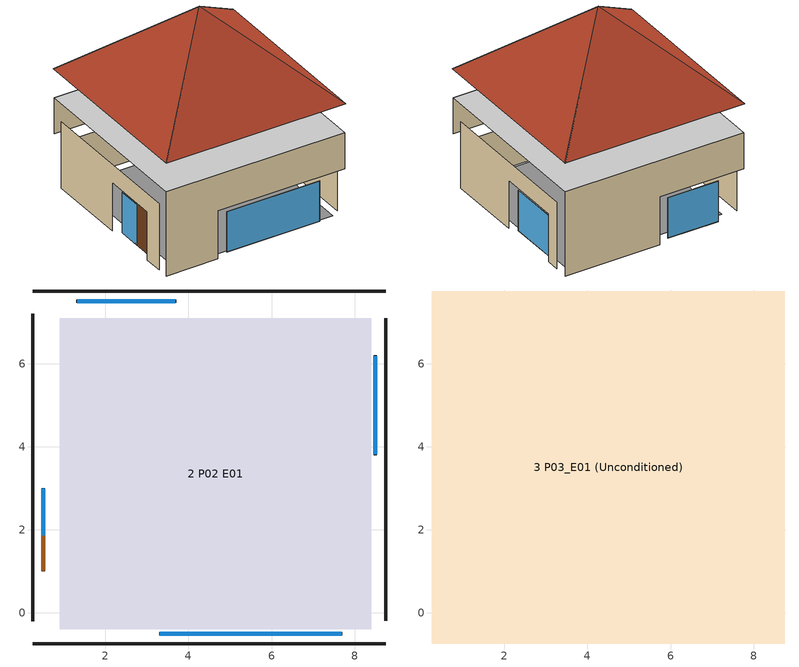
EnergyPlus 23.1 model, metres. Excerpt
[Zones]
2 P02 E01
 floor ground (aim0101): 0.9,-0.4 0.9,7.1 8.4,7.1 8.4,-0.4 z0
 wall outside (aim0014): 3.29,-0.5 7.71,-0.5 / 8.5,3.8 8.5,6.2 / 3.7,7.5 1.3,7.5 / 0.5,3 0.5,1.86 z0:1.93; 0.5,2 0.5,1 z0:2; 0.25,-0.75,0 2.7,-0.75,0 2.7,-0.75,2.29 8.75,-0.75,2.29 8.75,-0.75,4 0.25,-0.75,4; 8.75,-0.2,0 8.75,3.45,0 8.75,3.45,2.29 8.75,6.48,2.29 8.75,6.48,0 8.75,7.09,0 8.75,7.09,3.14 8.75,-0.2,3.14; 0.25,7.75,2.29 0.25,7.75,4 8.75,7.75,4 8.75,7.75,0 4.25,7.75,0 4.25,7.75,2.29; 0.25,-0.2,0 0.25,-0.2,3.14 0.25,7.2,3.14 0.25,7.2,0 0.25,3.35,0 0.25,3.35,2.29 0.25,0.69,2.29 0.25,0.69,0
 window (aim0128): 3.31,-0.5 7.69,-0.5 / 8.5,3.82 8.5,6.18 / 3.68,7.5 1.32,7.5 / 0.5,2.99 0.5,1.87 z0.01:1.91
 door (aim0075): 0.5,1.99 0.5,1.01 z0.01:1.99
3 P03_E01 (Unconditioned)
 floor to 2 P02 E01 (aim0086 Reversed): 0.25,7.75 8.75,7.75 8.75,-0.75 0.25,-0.75 z4
 roof outside (aim0052): 0.22,-0.78,5.37 8.78,-0.78,5.37 4.5,3.51,9.18; 4.51,3.5,9.17 8.78,-0.77,5.37 8.78,7.77,5.37; 0.22,7.78,5.37 4.5,3.49,9.18 8.78,7.78,5.37; 0.22,-0.77,5.37 4.49,3.5,9.17 0.22,7.77,5.37
[Building]
Ejemplo1_2526_Option1_Config1: Loads Convergence Tolerance Value {W}=0.1; Temperature Convergence Tolerance Value {deltaC}=0.5; Solar Distribution=FullExterior; Maximum Number of Warmup Days=25; Minimum Number of Warmup Days=6
[Site:Location]
Albarracín&#44 Spain: Latitude {deg}=40.5062; Longitude {deg}=-1.55581; Time Zone {hr}=1; Elevation {m}=4373.36
[Site:WaterMainsTemperature]
Calculation Method=Correlation; Maximum Difference In Monthly Average Outdoor Air Temperatures {deltaC}=10
[SizingPeriod:DesignDay] Day of Month=21; Dry-Bulb Temperature Range Modifier Type=DefaultMultipliers; Barometric Pressure {Pa}=98205; Rain Indicator=No; Snow Indicator=No; Daylight Saving Time Indicator=No; Begin Environment Reset Mode=FullResetAtBeginEnvironment
Name | Month | Day Type | Maximum Dry-Bulb Temperature {C} | Daily Dry-Bulb Temperature Range {deltaC} | Humidity Condition Type | Wetbulb or DewPoint at Maximum Dry-Bulb {C} | Wind Speed {m/s} | Wind Direction {deg} | Solar Model Indicator | ASHRAE Clear Sky Optical Depth for Beam Irradiance (taub) | ASHRAE Clear Sky Optical Depth for Diffuse Irradiance (taud) | Enthalpy at Maximum Dry-Bulb {J/kg} | Sky Clearness
Zaragoza AP Ann Clg .4% Condns DB=>MWB | 8 | SummerDesignDay | 36.2 | 13.2 | Wetbulb | 21.2 | 3.7 | 90 | ASHRAETau | 0.392 | 2.317
Zaragoza AP Ann Clg .4% Condns DP=>MDB | 8 | SummerDesignDay | 25.7 | 13.2 | Dewpoint | 19.9 | 3.7 | 90 | ASHRAETau | 0.392 | 2.317
Zaragoza AP Ann Clg .4% Condns Enth=>MDB | 8 | SummerDesignDay | 32.9 | 13.2 | Enthalpy |  | 3.7 | 90 | ASHRAETau | 0.392 | 2.317 | 67800
Zaragoza AP Ann Clg .4% Condns WB=>MDB | 8 | SummerDesignDay | 32.7 | 13.2 | Wetbulb | 22.7 | 3.7 | 90 | ASHRAETau | 0.392 | 2.317
Zaragoza AP Ann Htg 99.6% Condns DB | 1 | WinterDesignDay | -2.2 | 0 | Wetbulb | -2.2 | 2.2 | 300 | ASHRAEClearSky |  |  |  | 0
Zaragoza AP Ann Htg Wind 99.6% Condns WS=>MCDB | 1 | WinterDesignDay | 8.2 | 0 | Wetbulb | 8.2 | 15 | 300 | ASHRAEClearSky |  |  |  | 0
Zaragoza AP Ann Hum_n 99.6% Condns DP=>MCDB | 1 | WinterDesignDay | 3.9 | 0 | Dewpoint | -8.1 | 2.2 | 300 | ASHRAEClearSky |  |  |  | 0
Zaragoza AP April .4% Condns DB=>MCWB | 4 | SummerDesignDay | 28.2 | 11.3 | Wetbulb | 16.1 | 5 | 90 | ASHRAETau | 0.374 | 2.313
Zaragoza AP April .4% Condns WB=>MCDB | 4 | SummerDesignDay | 25.7 | 11.3 | Wetbulb | 16.7 | 5 | 90 | ASHRAETau | 0.374 | 2.313
Zaragoza AP August .4% Condns DB=>MCWB | 8 | SummerDesignDay | 38.2 | 13.2 | Wetbulb | 21.8 | 4.6 | 90 | ASHRAETau | 0.392 | 2.317
Zaragoza AP August .4% Condns WB=>MCDB | 8 | SummerDesignDay | 34.7 | 13.2 | Wetbulb | 24.5 | 4.6 | 90 | ASHRAETau | 0.392 | 2.317
Zaragoza AP December .4% Condns DB=>MCWB | 12 | SummerDesignDay | 17.8 | 7.4 | Wetbulb | 12.1 | 4.1 | 90 | ASHRAETau | 0.298 | 2.499
Zaragoza AP December .4% Condns WB=>MCDB | 12 | SummerDesignDay | 16.1 | 7.4 | Wetbulb | 12.6 | 4.1 | 90 | ASHRAETau | 0.298 | 2.499
Zaragoza AP February .4% Condns DB=>MCWB | 2 | SummerDesignDay | 19.2 | 9.4 | Wetbulb | 11.9 | 4.9 | 90 | ASHRAETau | 0.313 | 2.452
Zaragoza AP February .4% Condns WB=>MCDB | 2 | SummerDesignDay | 18 | 9.4 | Wetbulb | 12.8 | 4.9 | 90 | ASHRAETau | 0.313 | 2.452
Zaragoza AP January .4% Condns DB=>MCWB | 1 | SummerDesignDay | 17.2 | 7.5 | Wetbulb | 11.6 | 4.3 | 90 | ASHRAETau | 0.298 | 2.492
Zaragoza AP January .4% Condns WB=>MCDB | 1 | SummerDesignDay | 16.2 | 7.5 | Wetbulb | 12.3 | 4.3 | 90 | ASHRAETau | 0.298 | 2.492
Zaragoza AP July .4% Condns DB=>MCWB | 7 | SummerDesignDay | 38.1 | 14 | Wetbulb | 21.8 | 4.9 | 90 | ASHRAETau | 0.387 | 2.328
Zaragoza AP July .4% Condns WB=>MCDB | 7 | SummerDesignDay | 35.1 | 14 | Wetbulb | 23.9 | 4.9 | 90 | ASHRAETau | 0.387 | 2.328
Zaragoza AP June .4% Condns DB=>MCWB | 6 | SummerDesignDay | 37.2 | 13.3 | Wetbulb | 20.6 | 4.8 | 90 | ASHRAETau | 0.399 | 2.304
Zaragoza AP June .4% Condns WB=>MCDB | 6 | SummerDesignDay | 33.7 | 13.3 | Wetbulb | 22.7 | 4.8 | 90 | ASHRAETau | 0.399 | 2.304
Zaragoza AP March .4% Condns DB=>MCWB | 3 | SummerDesignDay | 24.1 | 11.1 | Wetbulb | 13.6 | 4.9 | 90 | ASHRAETau | 0.354 | 2.355
Zaragoza AP March .4% Condns WB=>MCDB | 3 | SummerDesignDay | 22 | 11.1 | Wetbulb | 15.1 | 4.9 | 90 | ASHRAETau | 0.354 | 2.355
Zaragoza AP May .4% Condns DB=>MCWB | 5 | SummerDesignDay | 32.8 | 12.1 | Wetbulb | 18.7 | 4.6 | 90 | ASHRAETau | 0.389 | 2.304
Zaragoza AP May .4% Condns WB=>MCDB | 5 | SummerDesignDay | 30.5 | 12.1 | Wetbulb | 19.9 | 4.6 | 90 | ASHRAETau | 0.389 | 2.304
Zaragoza AP November .4% Condns DB=>MCWB | 11 | SummerDesignDay | 21 | 8 | Wetbulb | 14 | 4.4 | 90 | ASHRAETau | 0.316 | 2.491
Zaragoza AP November .4% Condns WB=>MCDB | 11 | SummerDesignDay | 19.1 | 8 | Wetbulb | 15.4 | 4.4 | 90 | ASHRAETau | 0.316 | 2.491
Zaragoza AP October .4% Condns DB=>MCWB | 10 | SummerDesignDay | 28.9 | 9.8 | Wetbulb | 17.7 | 3.9 | 90 | ASHRAETau | 0.349 | 2.445
Zaragoza AP October .4% Condns WB=>MCDB | 10 | SummerDesignDay | 24.7 | 9.8 | Wetbulb | 19.5 | 3.9 | 90 | ASHRAETau | 0.349 | 2.445
Zaragoza AP September .4% Condns DB=>MCWB | 9 | SummerDesignDay | 33.8 | 11.4 | Wetbulb | 20.2 | 4.1 | 90 | ASHRAETau | 0.372 | 2.373
Zaragoza AP September .4% Condns WB=>MCDB | 9 | SummerDesignDay | 29.1 | 11.4 | Wetbulb | 21.9 | 4.1 | 90 | ASHRAETau | 0.372 | 2.373
[Material] Roughness=MediumRough; Solar Absorptance=0.7; Visible Absorptance=0.7
Name | Thickness {m} | Conductivity {W/m-K} | Density {kg/m3} | Specific Heat {J/kg-K} | Thermal Absorptance
aim0019 | 0.017769 | 0.11544 | 512.64 | 1256.04 | 0.7
aim0030 | 0.019049 | 0.11544 | 512.64 | 1381.644 | 0.9
aim0037 | 0.1016 | 0.06227 | 129.9 | 962.3 | 0.9
aim0044 | 0.015879 | 0.160266 | 801 | 837.36 | 0.9
aim0057 | 0.00954 | 0.162516 | 1121.4 | 1465.38 | 0.3
aim0065 | 0.076196 | 0.041538 | 240.3 | 711.756 | 0.9
aim0078 | 0.0376 | 0.15 | 608 | 1630 | 0.9
aim0089 | 0.0127 | 0.06 | 288 | 1380 | 0.9
aim0109 | 0.204206 | 1.730735 | 1842.3 | 837.36 | 0.9
aim0116 | 0.2032 | 1.311205 | 2242.8 | 837.36 | 0.9
[Material:NoMass] Roughness=Smooth; Thermal Absorptance=0.9; Solar Absorptance=0.7; Visible Absorptance=0.7
Name | Thermal Resistance {m2-K/W}
aim0026 | 0.01057
aim0096 | 0.001
aim0105 | 5.28331
aim0123 | 0.36631
[WindowMaterial:SimpleGlazingSystem]
{b203072f-eceb-462b-91d5-6d1896f6d62c}: U-Factor {W/m2-K}=2.8566; Solar Heat Gain Coefficient=0.76; Visible Transmittance=0.81
[Construction]
aim0014: aim0019, aim0026, aim0030, aim0037, aim0044
aim0052: aim0057, aim0026, aim0065, aim0065, aim0030
aim0075: aim0078
aim0086 Reversed: aim0096, aim0089
aim0101: aim0105, aim0109, aim0116, aim0123
aim0128: {b203072f-eceb-462b-91d5-6d1896f6d62c}
[Zone] Multiplier=1; Part of Total Floor Area=Yes
Name | Volume {m3}
2 P02 E01 | 201.628
3 P03_E01 (Unconditioned) | 110.47
[Space]
Name | Zone | Volume {m3}
aim0142 | 2 P02 E01 | 201.628
aim0353 | 3 P03_E01 (Unconditioned) | 110.47
[Lights] Schedule=Office Lighting - 6 AM to 11 PM; Design Level Calculation Method=Watts/Area; Fraction Replaceable=1
Name | Zone or ZoneList or Space or SpaceList | Watts per Zone Floor Area {W/m2}
aim0142_lights | aim0142 | 10.7639
aim0353_lights | aim0353 | 0
[People] Number of People Schedule=Common Office Occupancy - 8 AM to 5 PM; Number of People Calculation Method=People; Fraction Radiant=0.3
Name | Zone or ZoneList or Space or SpaceList | Number of People | Sensible Heat Fraction | Activity Level Schedule
aim0142_people | aim0142 | 2 | 0.555556 | activity_131.8819816
aim0353_people | aim0353 | 0 |  | activity_0.0
[ElectricEquipment] Schedule=Office Lighting - 6 AM to 11 PM; Design Level Calculation Method=Watts/Area
Name | Zone or ZoneList or Space or SpaceList | Watts per Zone Floor Area {W/m2}
aim0142_elec_equip | aim0142 | 13.9931
aim0353_elec_equip | aim0353 | 0
[ZoneInfiltration:DesignFlowRate] Schedule=Always On Discrete; Design Flow Rate Calculation Method=Flow/ExteriorWallArea; Flow Rate per Exterior Surface Area {m3/s-m2}=0.00019304
Name | Zone or ZoneList or Space or SpaceList
aim0142_infiltration | aim0142
aim0353_infiltration | aim0353
[ZoneControl:Thermostat]
2 P02 E01 Thermostat: Zone or ZoneList=2 P02 E01; Control Type Schedule=2 P02 E01 Thermostat Schedule; Control 1=Thermostat Setpoint Dual Setpoint 1; Temperature Difference Between Cutout And Setpoint {deltaC}=0
[ThermostatSetpoint:DualSetpoint]
Thermostat Setpoint Dual Setpoint 1: Heating Setpoint Temperature Schedule=Heating Setpoint Schedule; Cooling Setpoint Temperature Schedule=Cooling Setpoint Schedule
[Sizing:Zone]
2 P02 E01: Zone Cooling Design Supply Air Temperature Input Method=SupplyAirTemperature; Zone Cooling Design Supply Air Temperature {C}=14; Zone Cooling Design Supply Air Temperature Difference {deltaC}=11.11; Zone Heating Design Supply Air Temperature Input Method=SupplyAirTemperature; Zone Heating Design Supply Air Temperature {C}=40; Zone Heating Design Supply Air Temperature Difference {deltaC}=11.11; Zone Cooling Design Supply Air Humidity Ratio {kgWater/kgDryAir}=0.0085; Zone Heating Design Supply Air Humidity Ratio {kgWater/kgDryAir}=0.005; Design Specification Outdoor Air Object=2 P02 E01 DSOA Space List; Cooling Design Air Flow Method=DesignDay; Cooling Design Air Flow Rate {m3/s}=0; Cooling Minimum Air Flow per Zone Floor Area {m3/s-m2}=0.000762; Cooling Minimum Air Flow {m3/s}=0; Cooling Minimum Air Flow Fraction=0; Heating Design Air Flow Method=DesignDay; Heating Design Air Flow Rate {m3/s}=0; Heating Maximum Air Flow per Zone Floor Area {m3/s-m2}=0.002032; Heating Maximum Air Flow {m3/s}=0.141576; Heating Maximum Air Flow Fraction=0.3; Account for Dedicated Outdoor Air System=No; Zone Load Sizing Method=Sensible Load Only No Latent Load; Zone Latent Cooling Design Supply Air Humidity Ratio Input Method=HumidityRatioDifference; Zone Cooling Design Supply Air Humidity Ratio Difference {kgWater/kgDryAir}=0.005; Zone Latent Heating Design Supply Air Humidity Ratio Input Method=HumidityRatioDifference; Zone Humidification Design Supply Air Humidity Ratio Difference {kgWater/kgDryAir}=0.005
[DesignSpecification:OutdoorAir]
aim0142_ventilation: Outdoor Air Method=Sum; Outdoor Air Flow per Person {m3/s-person}=0.00235974; Outdoor Air Flow per Zone Floor Area {m3/s-m2}=0.0003048; Outdoor Air Flow per Zone {m3/s}=0; Outdoor Air Flow Air Changes per Hour {1/hr}=0
[DesignSpecification:OutdoorAir:SpaceList]
2 P02 E01 DSOA Space List: Space Name 1=aim0142; Space Design Specification Outdoor Air Object Name 1=aim0142_ventilation
[ZoneVentilation:DesignFlowRate] Zone or ZoneList or Space or SpaceList=2 P02 E01
Name | Schedule | Design Flow Rate Calculation Method | Flow Rate per Person {m3/s-person} | Flow Rate per Floor Area {m3/s-m2}
2 P02 E01 Ventilation per Person | Common Office Occupancy - 8 AM to 5 PM | Flow/Person | 0.00235974
2 P02 E01 Ventilation per Floor Area | Always On Discrete | Flow/Area |  | 0.0003048
[Zone equipment]
2 P02 E01: 2 P02 E01 Ideal Loads Air System
[ZoneHVAC:IdealLoadsAirSystem]
2 P02 E01 Ideal Loads Air System: Maximum Heating Supply Air Temperature [C]=50; Minimum Cooling Supply Air Temperature [C]=13; Maximum Heating Supply Air Humidity Ratio [kg-H20/kg-air]=0.0156; Minimum Cooling Supply Air Humidity Ratio [kg-H20/kg-air]=0.0077; Heating Limit=NoLimit; Cooling Limit=NoLimit; Dehumidification Control Type=ConstantSensibleHeatRatio; Cooling Sensible Heat Ratio=0.7; Humidification Control Type=None; Demand Controlled Ventilation Type=None; Outdoor Air Economizer Type=NoEconomizer; Heat Recovery Type=None; Sensible Heat Recovery Effectiveness=0.7; Latent Heat Recovery Effectiveness=0.65
[Schedule:Day:Interval]
Office Lighting - 6 AM to 11 PM aim0158: No, 06:00, 0, 07:00, 0.1, 08:00, 0.3, 12:00, 0.9, 13:00, 0.8, 17:00, 0.9, 18:00, 0.5, 20:00, 0.3, 22:00, 0.2, 24:00, 0
Schedule Day 1; Office Lighting - 6 AM to 11 PM Winter Design Day; Schedule Day 4; Common Office Occupancy - 8 AM to 5 PM Winter Design Day; activity_131.8819816 Winter Design Day; activity_0.0 Schedule Week Day; activity_0.0 Summer Design Day; activity_0.0 Winter Design Day: No, 24:00, 0
Office Lighting - 6 AM to 11 PM Summer Design Day; Common Office Occupancy - 8 AM to 5 PM Summer Design Day: No, 24:00, 1
Common Office Occupancy - 8 AM to 5 PM aim0164: No, 07:00, 0, 08:00, 0.1, 09:00, 0.2, 11:00, 0.95, 13:00, 0.45, 18:00, 0.95, 19:00, 0.3, 22:00, 0.1, 24:00, 0
activity_131.8819816 Schedule Week Day; activity_131.8819816 Summer Design Day: No, 24:00, 131.882
Heating Setpoint Schedule Heating Setpoint Default Day Schedule: No, 05:30, 18.3333, 22:00, 21.1111, 24:00, 18.3333
Heating Setpoint Schedule Summer Design Day; Heating Setpoint Schedule Winter Design Day: No, 24:00, 21.1111
Cooling Setpoint Schedule Cooling Setpoint Default Day Schedule: No, 05:30, 26.6667, 22:00, 23.8889, 24:00, 26.6667
Cooling Setpoint Schedule Summer Design Day; Cooling Setpoint Schedule Winter Design Day: No, 24:00, 23.8889
[Schedule:Week:Daily]
Office Lighting - 6 AM to 11 PM Week Rule - Jan1-Dec31: Office Lighting - 6 AM to 11 PM aim0158, Office Lighting - 6 AM to 11 PM aim0158, Office Lighting - 6 AM to 11 PM aim0158, Office Lighting - 6 AM to 11 PM aim0158, Office Lighting - 6 AM to 11 PM aim0158, Office Lighting - 6 AM to 11 PM aim0158, Office Lighting - 6 AM to 11 PM aim0158, Schedule Day 1, Office Lighting - 6 AM to 11 PM Summer Design Day, Office Lighting - 6 AM to 11 PM Winter Design Day, Schedule Day 1, Schedule Day 1
Common Office Occupancy - 8 AM to 5 PM Week Rule - Jan1-Dec31: Common Office Occupancy - 8 AM to 5 PM aim0164, Common Office Occupancy - 8 AM to 5 PM aim0164, Common Office Occupancy - 8 AM to 5 PM aim0164, Common Office Occupancy - 8 AM to 5 PM aim0164, Common Office Occupancy - 8 AM to 5 PM aim0164, Common Office Occupancy - 8 AM to 5 PM aim0164, Common Office Occupancy - 8 AM to 5 PM aim0164, Schedule Day 4, Common Office Occupancy - 8 AM to 5 PM Summer Design Day, Common Office Occupancy - 8 AM to 5 PM Winter Design Day, Schedule Day 4, Schedule Day 4
activity_131.8819816 Week Rule - Jan1-Dec31: activity_131.8819816 Schedule Week Day, activity_131.8819816 Schedule Week Day, activity_131.8819816 Schedule Week Day, activity_131.8819816 Schedule Week Day, activity_131.8819816 Schedule Week Day, activity_131.8819816 Schedule Week Day, activity_131.8819816 Schedule Week Day, activity_131.8819816 Schedule Week Day, activity_131.8819816 Summer Design Day, activity_131.8819816 Winter Design Day, activity_131.8819816 Schedule Week Day, activity_131.8819816 Schedule Week Day
Heating Setpoint Schedule Week Rule - Jan1-Dec31: Heating Setpoint Schedule Heating Setpoint Default Day Schedule, Heating Setpoint Schedule Heating Setpoint Default Day Schedule, Heating Setpoint Schedule Heating Setpoint Default Day Schedule, Heating Setpoint Schedule Heating Setpoint Default Day Schedule, Heating Setpoint Schedule Heating Setpoint Default Day Schedule, Heating Setpoint Schedule Heating Setpoint Default Day Schedule, Heating Setpoint Schedule Heating Setpoint Default Day Schedule, Heating Setpoint Schedule Heating Setpoint Default Day Schedule, Heating Setpoint Schedule Summer Design Day, Heating Setpoint Schedule Winter Design Day, Heating Setpoint Schedule Heating Setpoint Default Day Schedule, Heating Setpoint Schedule Heating Setpoint Default Day Schedule
Cooling Setpoint Schedule Week Rule - Jan1-Dec31: Cooling Setpoint Schedule Cooling Setpoint Default Day Schedule, Cooling Setpoint Schedule Cooling Setpoint Default Day Schedule, Cooling Setpoint Schedule Cooling Setpoint Default Day Schedule, Cooling Setpoint Schedule Cooling Setpoint Default Day Schedule, Cooling Setpoint Schedule Cooling Setpoint Default Day Schedule, Cooling Setpoint Schedule Cooling Setpoint Default Day Schedule, Cooling Setpoint Schedule Cooling Setpoint Default Day Schedule, Cooling Setpoint Schedule Cooling Setpoint Default Day Schedule, Cooling Setpoint Schedule Summer Design Day, Cooling Setpoint Schedule Winter Design Day, Cooling Setpoint Schedule Cooling Setpoint Default Day Schedule, Cooling Setpoint Schedule Cooling Setpoint Default Day Schedule
activity_0.0 Week Rule - Jan1-Dec31: activity_0.0 Schedule Week Day, activity_0.0 Schedule Week Day, activity_0.0 Schedule Week Day, activity_0.0 Schedule Week Day, activity_0.0 Schedule Week Day, activity_0.0 Schedule Week Day, activity_0.0 Schedule Week Day, activity_0.0 Schedule Week Day, activity_0.0 Summer Design Day, activity_0.0 Winter Design Day, activity_0.0 Schedule Week Day, activity_0.0 Schedule Week Day
[Schedule:Year]
Office Lighting - 6 AM to 11 PM: Office Lighting - 6 AM to 11 PM Week Rule - Jan1-Dec31, 1, 1, 12, 31
Common Office Occupancy - 8 AM to 5 PM: Common Office Occupancy - 8 AM to 5 PM Week Rule - Jan1-Dec31, 1, 1, 12, 31
activity_131.8819816: activity_131.8819816 Week Rule - Jan1-Dec31, 1, 1, 12, 31
Heating Setpoint Schedule: Heating Setpoint Schedule Week Rule - Jan1-Dec31, 1, 1, 12, 31
Cooling Setpoint Schedule: Cooling Setpoint Schedule Week Rule - Jan1-Dec31, 1, 1, 12, 31
activity_0.0: activity_0.0 Week Rule - Jan1-Dec31, 1, 1, 12, 31
[Schedule:Compact]
2 P02 E01 Thermostat Schedule: Through: 12/31, For: AllDays, Until: 24:00, 4
[Schedule:Constant]
Always On Discrete: Hourly Value=1
